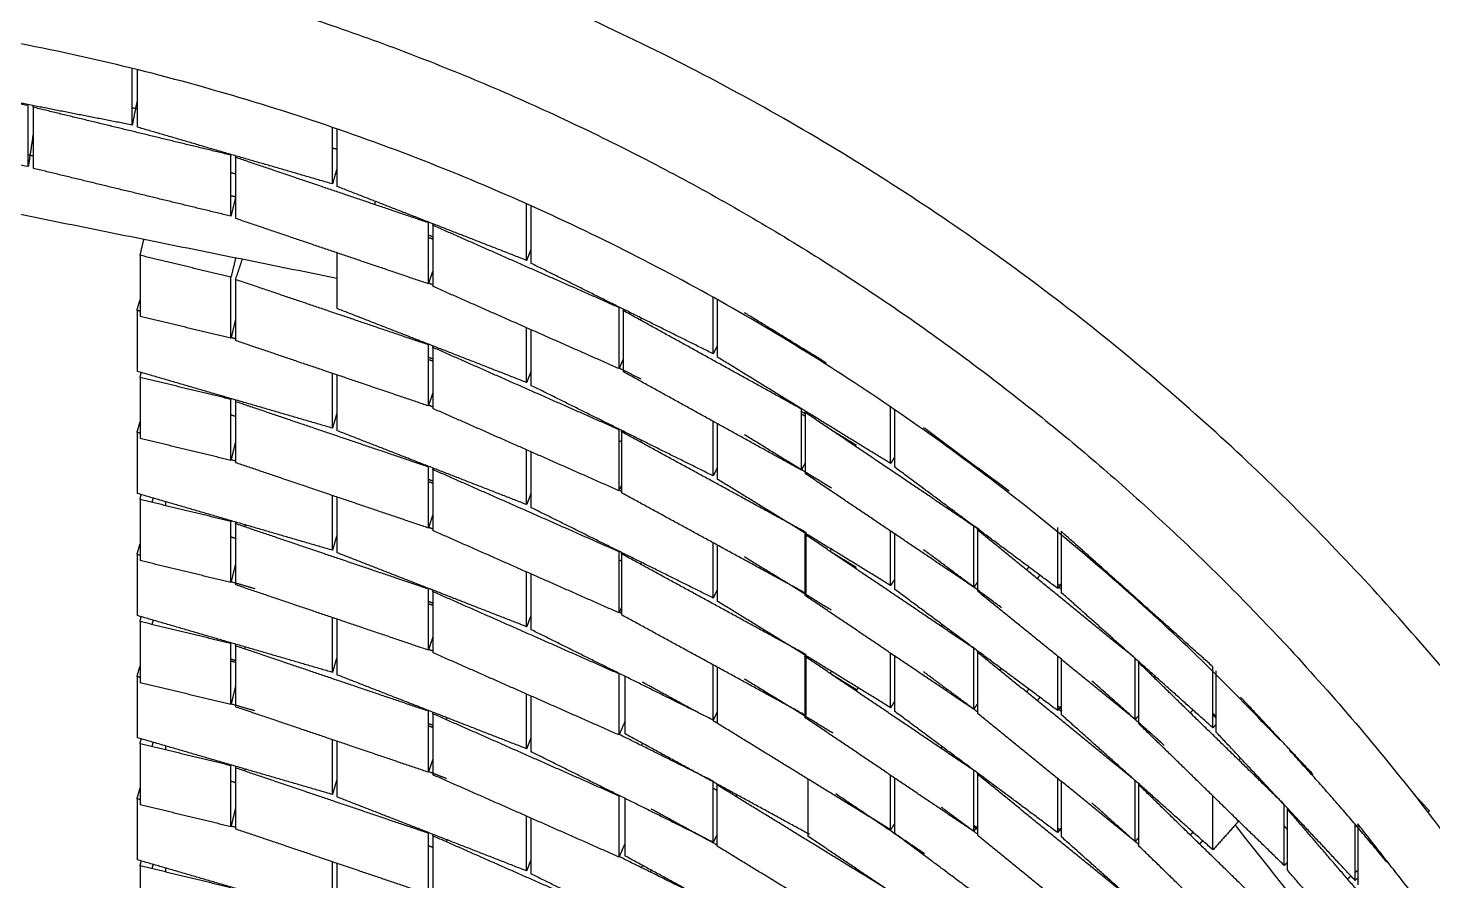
# Model space of a CAD drawing. Header units: centimetres. Extents: x 0 to 19.8, y 0 to 41.5.
# Drawn here: x 15.291 to 16.671, y 16.968 to 17.807 of the extents above; entities that cross this region are included whole.
import ezdxf

# ---------------------------------------------------------------- set-up
doc = ezdxf.new("R2010")
doc.units = ezdxf.units.CM
doc.layers.add('Make2D$Visible$Curves', color=7, linetype='Continuous', true_color=0x000000)

msp = doc.modelspace()

# ---------------------------------------------------------------- linework, layer by layer
at = {"layer": 'Make2D$Visible$Curves', "color": 18, "lineweight": -3, "true_color": 0x000000}
for points, weights in [([(16.6041, 17.2645), (15.9167, 18.0068), (14.9053, 18.0329)], [1, 0.85132478736, 0.853587305154]), ([(15.4186, 17.8606), (16.0721, 17.6918), (16.5307, 17.1966)], [0.863438348173, 0.89160097293, 1]), ([(16.5216, 17.1064), (15.8653, 17.8069), (14.9057, 17.8329)], [0.997602090328, 0.851571657514, 0.853580654054]), ([(17.243, 15.6341), (17.243, 16.5745), (16.6041, 17.2645)], [0.853867800566, 0.860338983745, 1]), ([(16.5307, 17.1966), (17.143, 16.5353), (17.143, 15.6341)], [1, 0.860338983745, 0.853867800566]), ([(16.6261, 16.9869), (16.5801, 17.0432), (16.5307, 17.0966)], [0.975282102, 0.987070269874, 1])]:
    msp.add_rational_spline(points, weights, degree=2, dxfattribs=at)
for points in [[(15.3937, 17.7113), (15.3937, 17.7391), (15.3937, 17.7669)], [(15.3984, 17.7658), (15.3984, 17.7375), (15.3984, 17.7093)], [(15.2916, 17.7305), (15.1927, 17.7453), (15.0938, 17.7601)], [(15.3937, 17.7113), (15.2956, 17.7305), (15.1975, 17.7498)], [(15.3984, 17.7347), (15.396, 17.723), (15.3937, 17.7113)], [(15.2916, 17.6705), (15.2916, 17.7005), (15.2916, 17.7305)], [(15.2963, 17.7288), (15.2965, 17.7296), (15.2967, 17.7303)], [(15.4907, 17.6817), (15.3935, 17.7052), (15.2963, 17.7288)], [(15.2963, 17.7288), (15.2963, 17.6988), (15.2963, 17.6688)], [(15.3984, 17.7272), (15.3963, 17.7276), (15.3943, 17.728)], [(15.5904, 17.6534), (15.4944, 17.6813), (15.3984, 17.7093)], [(15.5904, 17.6534), (15.5904, 17.6812), (15.5904, 17.709)], [(15.5948, 17.7078), (15.5948, 17.6794), (15.5948, 17.651)], [(15.2916, 17.6705), (15.1927, 17.6853), (15.0938, 17.7001)], [(15.2963, 17.7019), (15.294, 17.6862), (15.2916, 17.6705)], [(14.9891, 17.6831), (15.2919, 17.622), (15.5948, 17.5609)], [(15.2916, 17.6821), (15.294, 17.6816), (15.2965, 17.6811)], [(15.4907, 17.6217), (15.4907, 17.6517), (15.4907, 17.6817)], [(15.4952, 17.6795), (15.4955, 17.6802), (15.4957, 17.681)], [(15.6846, 17.6153), (15.5899, 17.6474), (15.4952, 17.6795)], [(15.4952, 17.6795), (15.4952, 17.6495), (15.4952, 17.6195)], [(15.5949, 17.6875), (15.5926, 17.688), (15.5904, 17.6884)], [(15.4907, 17.6217), (15.3935, 17.6452), (15.2963, 17.6688)], [(15.4907, 17.6646), (15.493, 17.664), (15.4952, 17.6635)], [(15.5948, 17.6686), (15.5926, 17.661), (15.5904, 17.6534)], [(15.7811, 17.5783), (15.6879, 17.6147), (15.5948, 17.651)], [(15.4907, 17.6419), (15.4931, 17.6414), (15.4955, 17.641)], [(15.4952, 17.6403), (15.4929, 17.631), (15.4907, 17.6217)], [(15.632, 17.6332), (15.6323, 17.6347), (15.6326, 17.6363)], [(15.7811, 17.5783), (15.7811, 17.6061), (15.7811, 17.6339)], [(15.7853, 17.632), (15.7853, 17.6038), (15.7853, 17.5755)], [(15.6846, 17.5553), (15.5899, 17.5874), (15.4952, 17.6195)], [(15.6848, 17.6159), (15.6847, 17.6156), (15.6846, 17.6153)], [(15.6846, 17.5558), (15.6846, 17.5856), (15.6846, 17.6153)], [(15.6889, 17.6128), (15.6892, 17.6134), (15.6895, 17.614)], [(15.8719, 17.5319), (15.7804, 17.5724), (15.6889, 17.6128)], [(15.6889, 17.6128), (15.6889, 17.5828), (15.6889, 17.5528)], [(15.4014, 17.5833), (15.4033, 17.5913), (15.4052, 17.5992)], [(15.6846, 17.6033), (15.6868, 17.6025), (15.6889, 17.6016)], [(15.685, 17.6008), (15.687, 17.6001), (15.6891, 17.5994)], [(15.4907, 17.5617), (15.446, 17.5725), (15.4014, 17.5833)], [(15.4014, 17.5833), (15.4014, 17.5533), (15.4014, 17.5233)], [(15.4954, 17.5812), (15.4931, 17.5715), (15.4907, 17.5617)], [(15.5948, 17.5858), (15.5948, 17.5584), (15.5948, 17.531)], [(15.7854, 17.5892), (15.7832, 17.5838), (15.7811, 17.5783)], [(15.4952, 17.5595), (15.4986, 17.5696), (15.502, 17.5796)], [(15.6887, 17.5674), (15.6868, 17.5618), (15.6849, 17.5562)], [(15.9644, 17.4865), (15.8748, 17.531), (15.7853, 17.5755)], [(15.4907, 17.5017), (15.4907, 17.5317), (15.4907, 17.5617)], [(15.6846, 17.4953), (15.5899, 17.5274), (15.4952, 17.5595)], [(15.4952, 17.5595), (15.4952, 17.5295), (15.4952, 17.4995)], [(15.6889, 17.5543), (15.6867, 17.5551), (15.6846, 17.556)], [(15.3984, 17.5293), (15.3999, 17.5345), (15.4014, 17.5396)], [(15.8719, 17.4719), (15.7804, 17.5124), (15.6889, 17.5528)], [(15.9644, 17.4865), (15.9644, 17.5142), (15.9644, 17.542)], [(15.9683, 17.5398), (15.9683, 17.5116), (15.9683, 17.4834)], [(15.3984, 17.5293), (15.3984, 17.4993), (15.3984, 17.4693)], [(15.4014, 17.5284), (15.3999, 17.5288), (15.3984, 17.5293)], [(15.7811, 17.4583), (15.6879, 17.4947), (15.5948, 17.531)], [(15.8719, 17.4719), (15.8719, 17.5019), (15.8719, 17.5319)], [(15.8759, 17.529), (15.8764, 17.5298), (15.8768, 17.5305)], [(16.0506, 17.4324), (15.9633, 17.4807), (15.8759, 17.529)], [(15.8759, 17.529), (15.8759, 17.499), (15.8759, 17.469)], [(16.0758, 17.4773), (16.0355, 17.5021), (15.9951, 17.5269)], [(15.4907, 17.5017), (15.446, 17.5125), (15.4014, 17.5233)], [(15.4952, 17.5203), (15.4929, 17.511), (15.4907, 17.5017)], [(15.7811, 17.4583), (15.7811, 17.4852), (15.7811, 17.512)], [(15.8938, 17.5216), (15.8934, 17.5206), (15.8929, 17.5196)], [(15.4956, 17.501), (15.4931, 17.5017), (15.4906, 17.5024)], [(15.6846, 17.4353), (15.5899, 17.4674), (15.4952, 17.4995)], [(15.7853, 17.5102), (15.7853, 17.4829), (15.7853, 17.4555)], [(15.6846, 17.436), (15.6846, 17.4657), (15.6846, 17.4953)], [(15.6889, 17.4928), (15.6892, 17.4934), (15.6895, 17.4939)], [(15.8719, 17.4119), (15.7804, 17.4524), (15.6889, 17.4928)], [(15.6889, 17.4928), (15.6889, 17.4628), (15.6889, 17.4328)], [(15.9684, 17.4945), (15.9664, 17.4905), (15.9644, 17.4865)], [(15.6846, 17.4833), (15.6868, 17.4825), (15.6889, 17.4816)], [(15.6847, 17.4809), (15.6868, 17.4802), (15.6889, 17.4795)], [(15.8759, 17.4811), (15.8739, 17.4765), (15.8719, 17.4719)], [(15.8936, 17.4616), (15.8828, 17.467), (15.872, 17.4724)], [(16.1387, 17.3787), (16.0535, 17.431), (15.9683, 17.4834)], [(15.5904, 17.4134), (15.4944, 17.4413), (15.3984, 17.4693)], [(15.4014, 17.4633), (15.402, 17.4658), (15.4026, 17.4683)], [(15.4907, 17.4417), (15.446, 17.4525), (15.4014, 17.4633)], [(15.4014, 17.4633), (15.4014, 17.4333), (15.4014, 17.4033)], [(15.5904, 17.4134), (15.5904, 17.4404), (15.5904, 17.4674)], [(15.5948, 17.4658), (15.5948, 17.4384), (15.5948, 17.411)], [(15.7853, 17.469), (15.7832, 17.4636), (15.7811, 17.4583)], [(16.051, 17.3722), (15.9634, 17.4206), (15.8759, 17.469)], [(15.6889, 17.448), (15.6869, 17.442), (15.6848, 17.436)], [(15.9644, 17.3665), (15.8748, 17.411), (15.7853, 17.4555)], [(15.4909, 17.4426), (15.4908, 17.4421), (15.4907, 17.4417)], [(15.4907, 17.3817), (15.4907, 17.4117), (15.4907, 17.4417)], [(15.4952, 17.4395), (15.4955, 17.4402), (15.4957, 17.441)], [(15.6846, 17.3753), (15.5899, 17.4074), (15.4952, 17.4395)], [(15.4952, 17.4395), (15.4952, 17.4095), (15.4952, 17.3795)], [(15.6886, 17.4344), (15.6869, 17.4351), (15.6853, 17.4357)], [(15.8719, 17.3519), (15.7804, 17.3924), (15.6889, 17.4328)], [(16.051, 17.3722), (16.051, 17.4022), (16.051, 17.4322)], [(16.051, 17.4299), (16.053, 17.4287), (16.055, 17.4275)], [(16.0547, 17.4289), (16.0551, 17.4294), (16.0554, 17.4299)], [(16.1387, 17.3787), (16.1387, 17.4065), (16.1387, 17.4342)], [(16.1424, 17.4314), (16.1424, 17.4033), (16.1424, 17.3753)], [(15.3984, 17.4093), (15.3999, 17.4145), (15.4014, 17.4196)], [(15.4907, 17.4266), (15.4928, 17.4259), (15.495, 17.4253)], [(15.5948, 17.4285), (15.5926, 17.421), (15.5904, 17.4134)], [(15.9644, 17.3665), (15.9644, 17.3933), (15.9644, 17.4201)], [(15.9683, 17.4179), (15.9683, 17.3907), (15.9683, 17.3634)], [(16.051, 17.4274), (16.053, 17.4263), (16.055, 17.4252)], [(16.2205, 17.317), (16.1376, 17.373), (16.0547, 17.4289)], [(16.0547, 17.4289), (16.0547, 17.3989), (16.0547, 17.3689)], [(15.3984, 17.4093), (15.3984, 17.3793), (15.3984, 17.3493)], [(15.4014, 17.4084), (15.3999, 17.4088), (15.3984, 17.4093)], [(15.4907, 17.3817), (15.446, 17.3925), (15.4014, 17.4033)], [(15.7811, 17.3383), (15.6879, 17.3747), (15.5948, 17.411)], [(15.8719, 17.3528), (15.8719, 17.3824), (15.8719, 17.4119)], [(15.8742, 17.41), (15.8745, 17.4105), (15.8748, 17.411)], [(16.0556, 17.3109), (15.9649, 17.3605), (15.8742, 17.41)], [(15.8742, 17.41), (15.8742, 17.38), (15.8742, 17.35)], [(15.8938, 17.4016), (15.8934, 17.4007), (15.8931, 17.3999)], [(16.0808, 17.3543), (16.0379, 17.3806), (15.9951, 17.4069)], [(16.0831, 17.4102), (16.094, 17.4035), (16.1049, 17.3969)], [(16.255, 17.3515), (16.213, 17.3827), (16.1711, 17.4139)], [(15.4952, 17.4003), (15.4929, 17.391), (15.4907, 17.3817)], [(15.7811, 17.3383), (15.7811, 17.3652), (15.7811, 17.392)], [(15.7853, 17.3902), (15.7853, 17.3629), (15.7853, 17.3355)], [(15.8719, 17.4013), (15.873, 17.4008), (15.8742, 17.4003)], [(16.1045, 17.3971), (16.1042, 17.3964), (16.1038, 17.3958)], [(15.4948, 17.3812), (15.4927, 17.3818), (15.4907, 17.3824)], [(15.6846, 17.3153), (15.5899, 17.3474), (15.4952, 17.3795)], [(15.6848, 17.3759), (15.6847, 17.3756), (15.6846, 17.3753)], [(15.6846, 17.3153), (15.6846, 17.3453), (15.6846, 17.3753)], [(15.6889, 17.3728), (15.6893, 17.3735), (15.6896, 17.3742)], [(15.9683, 17.3744), (15.9663, 17.3704), (15.9644, 17.3665)], [(16.0547, 17.3791), (16.0529, 17.3757), (16.051, 17.3722)], [(16.1424, 17.3846), (16.1405, 17.3817), (16.1387, 17.3787)], [(16.3028, 17.2559), (16.2226, 17.3156), (16.1424, 17.3753)], [(15.6846, 17.3633), (15.6868, 17.3625), (15.6889, 17.3616)], [(15.6847, 17.3609), (15.6868, 17.3602), (15.6889, 17.3595)], [(15.8719, 17.2919), (15.7804, 17.3324), (15.6889, 17.3728)], [(15.6889, 17.3728), (15.6889, 17.3428), (15.6889, 17.3128)], [(16.1387, 17.2587), (16.0535, 17.311), (15.9683, 17.3634)], [(16.2205, 17.257), (16.1376, 17.313), (16.0547, 17.3689)], [(15.5904, 17.2934), (15.4944, 17.3213), (15.3984, 17.3493)], [(15.4014, 17.3433), (15.4019, 17.3458), (15.4025, 17.3482)], [(15.5904, 17.2934), (15.5904, 17.3203), (15.5904, 17.3473)], [(15.7853, 17.3491), (15.7832, 17.3437), (15.7811, 17.3383)], [(15.8743, 17.3574), (15.8732, 17.355), (15.8721, 17.3526)], [(15.8742, 17.3513), (15.8734, 17.3517), (15.8726, 17.3521)], [(16.0545, 17.2515), (15.9644, 17.3007), (15.8742, 17.35)], [(15.4907, 17.3217), (15.446, 17.3325), (15.4014, 17.3433)], [(15.4014, 17.3433), (15.4014, 17.3133), (15.4014, 17.2833)], [(15.4133, 17.3405), (15.4139, 17.3427), (15.4145, 17.3448)], [(15.4263, 17.3412), (15.4263, 17.3392), (15.4263, 17.3373)], [(15.5948, 17.3458), (15.5948, 17.3184), (15.5948, 17.291)], [(15.9644, 17.2465), (15.8748, 17.291), (15.7853, 17.3355)], [(16.199, 17.3314), (16.1995, 17.332), (16.1999, 17.3326)], [(15.4909, 17.3225), (15.4908, 17.3221), (15.4907, 17.3217)], [(15.4907, 17.2617), (15.4907, 17.2917), (15.4907, 17.3217)], [(15.4952, 17.3195), (15.4955, 17.3202), (15.4957, 17.321)], [(15.6846, 17.2553), (15.5899, 17.2874), (15.4952, 17.3195)], [(15.4952, 17.3195), (15.4952, 17.2895), (15.4952, 17.2595)], [(15.6889, 17.328), (15.6869, 17.3221), (15.6849, 17.3161)], [(15.491, 17.3065), (15.4933, 17.3058), (15.4957, 17.3051)], [(15.5044, 17.3184), (15.5042, 17.3175), (15.504, 17.3166)], [(15.5948, 17.3086), (15.5926, 17.301), (15.5904, 17.2934)], [(15.6889, 17.3143), (15.687, 17.315), (15.6851, 17.3158)], [(15.8719, 17.2319), (15.7804, 17.2724), (15.6889, 17.3128)], [(16.0545, 17.3091), (16.0552, 17.31), (16.0559, 17.311)], [(16.2203, 17.1971), (16.1374, 17.2531), (16.0545, 17.3091)], [(16.0545, 17.3091), (16.0545, 17.2791), (16.0545, 17.2491)], [(16.0556, 17.2509), (16.0556, 17.2809), (16.0556, 17.3109)], [(16.1387, 17.2587), (16.1387, 17.2855), (16.1387, 17.3122)], [(16.1424, 17.3098), (16.1424, 17.2825), (16.1424, 17.2553)], [(16.2205, 17.257), (16.2205, 17.287), (16.2205, 17.317)], [(16.2208, 17.3175), (16.223, 17.316), (16.2251, 17.3145)], [(16.2239, 17.3134), (16.2242, 17.3137), (16.2245, 17.3141)], [(16.378, 17.1879), (16.301, 17.2506), (16.2239, 17.3134)], [(16.2239, 17.3134), (16.2239, 17.2834), (16.2239, 17.2534)], [(16.3028, 17.2559), (16.3028, 17.2859), (16.3028, 17.3159)], [(16.4553, 17.1789), (16.3807, 17.2455), (16.3061, 17.3121)], [(16.3061, 17.3121), (16.3061, 17.2821), (16.3061, 17.2521)], [(15.3984, 17.2893), (15.3999, 17.2945), (15.4014, 17.2996)], [(15.6843, 17.2561), (15.6396, 17.2736), (15.5948, 17.291)], [(15.8721, 17.2924), (15.872, 17.2922), (15.8719, 17.2919)], [(15.8719, 17.2319), (15.8719, 17.2619), (15.8719, 17.2919)], [(15.9644, 17.2465), (15.9644, 17.2736), (15.9644, 17.3007)], [(15.9683, 17.2986), (15.9683, 17.271), (15.9683, 17.2434)], [(16.0806, 17.295), (16.08, 17.294), (16.0794, 17.293)], [(16.0794, 17.2925), (16.0918, 17.2848), (16.1043, 17.2772)], [(16.2477, 17.2369), (16.2094, 17.2654), (16.1711, 17.2939)], [(15.3984, 17.2893), (15.3984, 17.2593), (15.3984, 17.2293)], [(15.4015, 17.2884), (15.4, 17.2888), (15.3984, 17.2893)], [(15.4907, 17.2617), (15.446, 17.2725), (15.4014, 17.2833)], [(15.4953, 17.2806), (15.4931, 17.2716), (15.4909, 17.2627)], [(15.8719, 17.2841), (15.873, 17.2836), (15.8742, 17.283)], [(15.8742, 17.29), (15.8745, 17.2905), (15.8748, 17.291)], [(16.0556, 17.1909), (15.9649, 17.2405), (15.8742, 17.29)], [(15.8742, 17.29), (15.8742, 17.26), (15.8742, 17.23)], [(15.8938, 17.2816), (15.8934, 17.2806), (15.893, 17.2797)], [(16.0802, 17.2347), (16.0376, 17.2608), (15.995, 17.2869)], [(15.7811, 17.2183), (15.7811, 17.2452), (15.7811, 17.272)], [(15.7853, 17.2703), (15.7853, 17.2429), (15.7853, 17.2155)], [(16.1045, 17.2771), (16.1043, 17.2766), (16.104, 17.2762)], [(16.1104, 17.2717), (16.1105, 17.2718), (16.1105, 17.2719)], [(16.1424, 17.2646), (16.1405, 17.2617), (16.1387, 17.2587)], [(16.2744, 17.2772), (16.2734, 17.2757), (16.2724, 17.2743)], [(16.2827, 17.2655), (16.284, 17.2672), (16.2854, 17.2689)], [(15.5143, 17.2555), (15.5025, 17.259), (15.4907, 17.2624)], [(15.6846, 17.1953), (15.5899, 17.2274), (15.4952, 17.2595)], [(15.6848, 17.2559), (15.6847, 17.2556), (15.6846, 17.2553)], [(15.6846, 17.1953), (15.6846, 17.2253), (15.6846, 17.2553)], [(15.6894, 17.2541), (15.6874, 17.2549), (15.6853, 17.2557)], [(15.6889, 17.2528), (15.6892, 17.2534), (15.6895, 17.254)], [(15.8719, 17.1719), (15.7804, 17.2124), (15.6889, 17.2528)], [(15.6889, 17.2528), (15.6889, 17.2228), (15.6889, 17.1928)], [(15.7811, 17.2183), (15.7354, 17.2361), (15.6897, 17.254)], [(15.9683, 17.2544), (15.9663, 17.2504), (15.9644, 17.2465)], [(16.3028, 17.1359), (16.2226, 17.1956), (16.1424, 17.2553)], [(16.2239, 17.2621), (16.2222, 17.2596), (16.2205, 17.257)], [(16.379, 17.1271), (16.3015, 17.1902), (16.2239, 17.2534)], [(16.3061, 17.2603), (16.3045, 17.2581), (16.3028, 17.2559)], [(16.3028, 17.2581), (16.3045, 17.2568), (16.3061, 17.2554)], [(16.303, 17.2604), (16.3046, 17.2592), (16.3061, 17.2581)], [(16.3787, 17.1873), (16.3424, 17.2197), (16.3061, 17.2521)], [(15.6846, 17.2433), (15.6868, 17.2425), (15.6889, 17.2416)], [(15.6847, 17.2409), (15.6868, 17.2402), (15.6889, 17.2395)], [(15.8742, 17.2371), (15.873, 17.2345), (15.8719, 17.2319)], [(16.1387, 17.1387), (16.0535, 17.191), (15.9683, 17.2434)], [(16.2203, 17.1371), (16.1374, 17.1931), (16.0545, 17.2491)], [(15.5904, 17.1734), (15.4944, 17.2013), (15.3984, 17.2293)], [(15.4014, 17.2233), (15.4019, 17.2257), (15.4025, 17.2281)], [(15.4903, 17.2018), (15.4458, 17.2126), (15.4014, 17.2233)], [(15.4014, 17.2233), (15.4014, 17.1933), (15.4014, 17.1633)], [(15.4132, 17.2205), (15.4138, 17.2224), (15.4144, 17.2243)], [(15.5904, 17.1734), (15.5904, 17.2003), (15.5904, 17.2273)], [(15.5948, 17.2258), (15.5948, 17.1984), (15.5948, 17.171)], [(15.7853, 17.229), (15.7832, 17.2236), (15.7811, 17.2183)], [(15.8742, 17.2313), (15.8731, 17.2319), (15.8719, 17.2324)], [(16.0556, 17.1309), (15.9649, 17.1805), (15.8742, 17.23)], [(16.0793, 17.2327), (16.0791, 17.2324), (16.079, 17.2322)], [(15.9644, 17.1265), (15.8748, 17.171), (15.7853, 17.2155)], [(16.189, 17.2206), (16.1886, 17.2199), (16.1882, 17.2192)], [(16.1991, 17.2115), (16.1995, 17.2121), (16.2, 17.2127)], [(15.4909, 17.2024), (15.4908, 17.202), (15.4907, 17.2017)], [(15.4907, 17.1417), (15.4907, 17.1717), (15.4907, 17.2017)], [(15.4952, 17.1995), (15.4955, 17.2002), (15.4957, 17.201)], [(15.6846, 17.1353), (15.5899, 17.1674), (15.4952, 17.1995)], [(15.4952, 17.1995), (15.4952, 17.1695), (15.4952, 17.1395)], [(15.5044, 17.1984), (15.5042, 17.1975), (15.504, 17.1966)], [(15.6889, 17.208), (15.6868, 17.2017), (15.6846, 17.1953)], [(15.6889, 17.1943), (15.6868, 17.1951), (15.6847, 17.1959)], [(16.2203, 17.1371), (16.2203, 17.1671), (16.2203, 17.1971)], [(16.3564, 17.2079), (16.3559, 17.2072), (16.3554, 17.2065)], [(15.4907, 17.1866), (15.4929, 17.1859), (15.4952, 17.1852)], [(15.491, 17.1845), (15.4931, 17.184), (15.4952, 17.1835)], [(15.5948, 17.1886), (15.5926, 17.181), (15.5904, 17.1734)], [(15.8719, 17.1119), (15.7804, 17.1524), (15.6889, 17.1928)], [(15.9644, 17.1265), (15.9644, 17.1537), (15.9644, 17.1809)], [(16.0545, 17.1891), (16.055, 17.1898), (16.0555, 17.1905)], [(16.2203, 17.0771), (16.1374, 17.1331), (16.0545, 17.1891)], [(16.0545, 17.1891), (16.0545, 17.1591), (16.0545, 17.1291)], [(16.0556, 17.1309), (16.0556, 17.1604), (16.0556, 17.1898)], [(16.1387, 17.1387), (16.1387, 17.1655), (16.1387, 17.1922)], [(16.1424, 17.1898), (16.1424, 17.1625), (16.1424, 17.1353)], [(16.2239, 17.1934), (16.2243, 17.1938), (16.2246, 17.1942)], [(16.378, 17.0679), (16.301, 17.1306), (16.2239, 17.1934)], [(16.2239, 17.1934), (16.2239, 17.1634), (16.2239, 17.1334)], [(16.3028, 17.1359), (16.3028, 17.1625), (16.3028, 17.1891)], [(16.3061, 17.1865), (16.3061, 17.1593), (16.3061, 17.1321)], [(16.379, 17.1871), (16.3788, 17.1873), (16.3786, 17.1874)], [(16.379, 17.1271), (16.379, 17.1571), (16.379, 17.1871)], [(16.4553, 17.1189), (16.4172, 17.1529), (16.3791, 17.1869)], [(16.3822, 17.1832), (16.3824, 17.1835), (16.3827, 17.1837)], [(16.5254, 17.0436), (16.4538, 17.1134), (16.3822, 17.1832)], [(16.3822, 17.1832), (16.3822, 17.1532), (16.3822, 17.1232)], [(15.3984, 17.1693), (15.3999, 17.1745), (15.4014, 17.1796)], [(15.3984, 17.1693), (15.3984, 17.1393), (15.3984, 17.1093)], [(15.4019, 17.1683), (15.4001, 17.1688), (15.3984, 17.1693)], [(15.7811, 17.0983), (15.6879, 17.1347), (15.5948, 17.171)], [(15.8719, 17.1119), (15.8719, 17.1419), (15.8719, 17.1719)], [(15.8775, 17.1696), (15.8775, 17.1414), (15.8775, 17.1132)], [(15.9683, 17.1785), (15.9683, 17.1509), (15.9683, 17.1234)], [(16.0818, 17.1137), (16.0384, 17.1403), (15.995, 17.1669)], [(16.0804, 17.1747), (16.0799, 17.1737), (16.0793, 17.1727)], [(16.0794, 17.1725), (16.0925, 17.1644), (16.1057, 17.1563)], [(16.2203, 17.1373), (16.1957, 17.1556), (16.1711, 17.1739)], [(16.2475, 17.1775), (16.2469, 17.1765), (16.2463, 17.1756)], [(16.4553, 17.1189), (16.4553, 17.1489), (16.4553, 17.1789)], [(16.4583, 17.1749), (16.4583, 17.1449), (16.4583, 17.1149)], [(15.4907, 17.1417), (15.446, 17.1525), (15.4014, 17.1633)], [(15.4952, 17.1603), (15.4931, 17.1516), (15.491, 17.1429)], [(15.9501, 17.1336), (15.9224, 17.1487), (15.8948, 17.1638)], [(16.1068, 17.1582), (16.1059, 17.1568), (16.1051, 17.1553)], [(16.2745, 17.1574), (16.2734, 17.1557), (16.2722, 17.154)], [(16.4074, 17.1017), (16.3718, 17.1335), (16.3363, 17.1652)], [(15.514, 17.1356), (15.5023, 17.139), (15.4907, 17.1424)], [(15.6846, 17.0753), (15.5899, 17.1074), (15.4952, 17.1395)], [(15.7811, 17.0983), (15.7811, 17.1252), (15.7811, 17.1521)], [(15.7853, 17.1497), (15.7853, 17.1226), (15.7853, 17.0955)], [(16.1427, 17.1451), (16.1407, 17.1419), (16.1387, 17.1387)], [(16.224, 17.1426), (16.2221, 17.1399), (16.2203, 17.1371)], [(16.2829, 17.1458), (16.2841, 17.1473), (16.2854, 17.1488)], [(16.3028, 17.1405), (16.3045, 17.1393), (16.3061, 17.1381)], [(16.3063, 17.1405), (16.3045, 17.1382), (16.3028, 17.1359)], [(16.5539, 17.0728), (16.5181, 17.111), (16.4823, 17.1492)], [(15.6846, 17.0753), (15.6846, 17.1053), (15.6846, 17.1353)], [(15.6889, 17.1328), (15.6892, 17.1334), (15.6895, 17.134)], [(15.8719, 17.0519), (15.7804, 17.0924), (15.6889, 17.1328)], [(15.6889, 17.1328), (15.6889, 17.1028), (15.6889, 17.0728)], [(15.7028, 17.129), (15.7025, 17.128), (15.7021, 17.1269)], [(15.9687, 17.1234), (15.9664, 17.1247), (15.9641, 17.1259)], [(15.9683, 17.1344), (15.9663, 17.1304), (15.9644, 17.1265)], [(16.2203, 17.0171), (16.1374, 17.0731), (16.0545, 17.1291)], [(16.3028, 17.0159), (16.2226, 17.0756), (16.1424, 17.1353)], [(16.2239, 17.1346), (16.2224, 17.1357), (16.2209, 17.1369)], [(16.378, 17.0079), (16.301, 17.0706), (16.2239, 17.1334)], [(16.3028, 17.1381), (16.3045, 17.1368), (16.3061, 17.1354)], [(16.4553, 16.9989), (16.3807, 17.0655), (16.3061, 17.1321)], [(16.3822, 17.1309), (16.3806, 17.129), (16.379, 17.1271)], [(16.4357, 17.1367), (16.4346, 17.1353), (16.4334, 17.1339)], [(16.4553, 17.133), (16.4568, 17.1316), (16.4583, 17.1303)], [(16.4554, 17.1315), (16.4568, 17.1301), (16.4583, 17.1287)], [(15.6847, 17.1233), (15.6868, 17.1224), (15.6889, 17.1216)], [(15.6848, 17.1209), (15.6869, 17.1202), (15.6889, 17.1195)], [(15.8775, 17.1248), (15.8747, 17.1184), (15.8719, 17.1119)], [(15.9644, 17.0665), (15.9183, 17.0894), (15.8723, 17.1123)], [(16.0589, 17.0142), (15.9682, 17.0637), (15.8775, 17.1132)], [(16.1387, 17.0187), (16.0535, 17.071), (15.9683, 17.1234)], [(16.5254, 16.9836), (16.4538, 17.0534), (16.3822, 17.1232)], [(16.4585, 17.1225), (16.4569, 17.1207), (16.4553, 17.1189)], [(16.595, 16.9689), (16.5266, 17.0419), (16.4583, 17.1149)], [(15.5904, 17.0534), (15.4944, 17.0813), (15.3984, 17.1093)], [(15.4014, 17.1033), (15.4019, 17.1057), (15.4025, 17.1081)], [(15.4907, 17.0817), (15.446, 17.0925), (15.4014, 17.1033)], [(15.4014, 17.1033), (15.4014, 17.0733), (15.4014, 17.0433)], [(15.4132, 17.1005), (15.4138, 17.1025), (15.4144, 17.1046)], [(15.4263, 17.1012), (15.4263, 17.0992), (15.4263, 17.0973)], [(15.5904, 17.0534), (15.5904, 17.0803), (15.5904, 17.1073)], [(15.5948, 17.1059), (15.5948, 17.0785), (15.5948, 17.051)], [(15.7853, 17.109), (15.7832, 17.1036), (15.7811, 17.0983)], [(15.8948, 17.1038), (15.8943, 17.1027), (15.8938, 17.1016)], [(16.1891, 17.1008), (16.1886, 17.0999), (16.188, 17.099)], [(15.689, 17.0882), (15.6868, 17.0818), (15.6846, 17.0753)], [(15.9644, 17.0065), (15.8748, 17.051), (15.7853, 17.0955)], [(16.199, 17.0914), (16.1995, 17.092), (16.1999, 17.0926)], [(16.3561, 17.0875), (16.3558, 17.0871), (16.3555, 17.0866)], [(16.4824, 17.0892), (16.4816, 17.0883), (16.4808, 17.0875)], [(15.4909, 17.0824), (15.4908, 17.082), (15.4907, 17.0817)], [(15.4907, 17.0217), (15.4907, 17.0517), (15.4907, 17.0817)], [(15.4952, 17.0795), (15.4955, 17.0802), (15.4957, 17.081)], [(15.6841, 17.0155), (15.5896, 17.0475), (15.4952, 17.0795)], [(15.4952, 17.0795), (15.4952, 17.0495), (15.4952, 17.0195)], [(15.5044, 17.0784), (15.5042, 17.0775), (15.504, 17.0766)], [(15.7025, 17.069), (15.6937, 17.0724), (15.6849, 17.0758)], [(15.8719, 16.9919), (15.7804, 17.0324), (15.6889, 17.0728)], [(16.1387, 17.0187), (16.1387, 17.0455), (16.1387, 17.0723)], [(16.2203, 17.0171), (16.2203, 17.0471), (16.2203, 17.0771)], [(16.2239, 17.0734), (16.2242, 17.0737), (16.2245, 17.0741)], [(16.379, 16.9471), (16.3015, 17.0102), (16.2239, 17.0734)], [(16.2239, 17.0734), (16.2239, 17.0434), (16.2239, 17.0134)], [(15.3984, 17.0493), (15.3999, 17.0545), (15.4014, 17.0596)], [(15.4907, 17.0666), (15.493, 17.0659), (15.4952, 17.0652)], [(15.5947, 17.0681), (15.5925, 17.0608), (15.5904, 17.0534)], [(15.9644, 17.0065), (15.9644, 17.0361), (15.9644, 17.0658)], [(15.9644, 17.0597), (15.9662, 17.0587), (15.968, 17.0577)], [(15.968, 17.0629), (15.9683, 17.0632), (15.9685, 17.0636)], [(16.1377, 16.9587), (16.0529, 17.0108), (15.968, 17.0629)], [(15.968, 17.0629), (15.968, 17.0329), (15.968, 17.0029)], [(16.0574, 17.0686), (16.0574, 17.0406), (16.0574, 17.0125)], [(16.1424, 17.0698), (16.1424, 17.0425), (16.1424, 17.0153)], [(16.3028, 17.0159), (16.3028, 17.0422), (16.3028, 17.0686)], [(16.3061, 17.0659), (16.3061, 17.039), (16.3061, 17.0121)], [(16.379, 17.0077), (16.379, 17.0374), (16.379, 17.0671)], [(16.3822, 17.0632), (16.3825, 17.0635), (16.3828, 17.0639)], [(16.5254, 16.9236), (16.4538, 16.9934), (16.3822, 17.0632)], [(16.3822, 17.0632), (16.3822, 17.0332), (16.3822, 17.0032)], [(15.3984, 17.0493), (15.3984, 17.0193), (15.3984, 16.9893)], [(15.4014, 17.0484), (15.3999, 17.0488), (15.3984, 17.0493)], [(15.4907, 17.0217), (15.446, 17.0325), (15.4014, 17.0433)], [(15.6846, 17.016), (15.6397, 17.0335), (15.5948, 17.051)], [(15.8719, 16.9919), (15.8719, 17.0219), (15.8719, 17.0519)], [(15.8775, 17.0497), (15.8775, 17.0214), (15.8775, 16.9932)], [(15.9876, 17.0531), (15.9871, 17.0523), (15.9867, 17.0514)], [(16.1719, 16.9952), (16.1283, 17.0246), (16.0848, 17.054)], [(16.3822, 17.0042), (16.3592, 17.0247), (16.3362, 17.0453)], [(16.4553, 16.9989), (16.4553, 17.0255), (16.4553, 17.0521)], [(16.5254, 16.9836), (16.5254, 17.0134), (16.5254, 17.0432)], [(16.6524, 17.0539), (16.6602, 17.0456), (16.668, 17.0373)], [(15.4952, 17.0403), (15.4929, 17.031), (15.4907, 17.0217)], [(15.7811, 16.9783), (15.7811, 17.0052), (15.7811, 17.032)], [(15.7853, 17.0302), (15.7853, 17.0029), (15.7853, 16.9755)], [(15.968, 17.0038), (15.9358, 17.0214), (15.9036, 17.039)], [(16.2243, 17.0143), (16.2065, 17.0275), (16.1888, 17.0407)], [(16.6584, 16.8877), (16.5933, 16.9636), (16.5282, 17.0394)], [(16.5282, 17.0394), (16.5282, 17.0094), (16.5282, 16.9794)], [(16.668, 17.0373), (16.6673, 17.0366), (16.6665, 17.0359)], [(15.4954, 17.021), (15.4931, 17.0217), (15.4907, 17.0224)], [(15.6846, 16.9553), (15.5899, 16.9874), (15.4952, 17.0195)], [(15.6848, 17.0159), (15.6847, 17.0156), (15.6846, 17.0153)], [(15.6846, 16.9553), (15.6846, 16.9853), (15.6846, 17.0153)], [(15.7811, 16.9783), (15.7332, 16.997), (15.6853, 17.0157)], [(16.1425, 17.0248), (16.1406, 17.0218), (16.1387, 17.0187)], [(16.3028, 16.8959), (16.2226, 16.9556), (16.1424, 17.0153)], [(16.2203, 17.0232), (16.2218, 17.0221), (16.2234, 17.0211)], [(16.224, 17.0226), (16.2221, 17.0198), (16.2203, 17.0171)], [(16.2203, 17.0219), (16.2221, 17.0206), (16.2239, 17.0192)], [(16.3061, 17.0203), (16.3045, 17.0181), (16.3028, 17.0159)], [(16.303, 17.0204), (16.3045, 17.0192), (16.3061, 17.0181)], [(16.4356, 17.0165), (16.4344, 17.0151), (16.4333, 17.0137)], [(16.4806, 17.0273), (16.468, 17.0131), (16.4553, 16.9989)], [(16.8117, 16.6003), (16.6445, 16.8119), (16.4773, 17.0235)], [(16.5282, 17.0191), (16.5268, 17.0208), (16.5254, 17.0226)], [(16.595, 16.9689), (16.595, 16.9967), (16.595, 17.0244)], [(16.5976, 17.0246), (16.5976, 16.9946), (16.5976, 16.9646)], [(16.6861, 16.9114), (16.6419, 16.968), (16.5976, 17.0246)], [(15.6846, 17.0033), (15.6866, 17.0025), (15.6886, 17.0017)], [(15.6889, 17.0128), (15.6893, 17.0135), (15.6896, 17.0143)], [(15.8709, 16.9324), (15.7799, 16.9726), (15.6889, 17.0128)], [(15.6889, 17.0128), (15.6889, 16.9828), (15.6889, 16.9528)], [(15.7026, 17.0084), (15.7024, 17.0078), (15.7022, 17.0072)], [(15.8775, 17.0048), (15.8747, 16.9984), (15.8719, 16.9919)], [(15.968, 17.0138), (15.9662, 17.0102), (15.9644, 17.0065)], [(16.1385, 16.8982), (16.0533, 16.9506), (15.968, 17.0029)], [(16.2231, 16.9006), (16.1403, 16.9566), (16.0574, 17.0125)], [(16.378, 16.8879), (16.301, 16.9506), (16.2239, 17.0134)], [(16.4553, 16.8789), (16.3807, 16.9455), (16.3061, 17.0121)], [(16.3824, 17.0112), (16.3807, 17.0092), (16.379, 17.0071)], [(16.5254, 16.8636), (16.4538, 16.9334), (16.3822, 17.0032)], [(16.4423, 17.0049), (16.4438, 17.0064), (16.4453, 17.008)], [(15.5904, 16.9334), (15.4944, 16.9613), (15.3984, 16.9893)], [(15.4014, 16.9833), (15.402, 16.9858), (15.4026, 16.9883)], [(15.7854, 16.9893), (15.7832, 16.9838), (15.7811, 16.9783)], [(15.9644, 16.9465), (15.9185, 16.9693), (15.8726, 16.9921)], [(16.0589, 16.8942), (15.9682, 16.9437), (15.8775, 16.9932)], [(15.4907, 16.9617), (15.446, 16.9725), (15.4014, 16.9833)], [(15.4014, 16.9833), (15.4014, 16.9533), (15.4014, 16.9233)], [(15.4133, 16.9806), (15.4139, 16.9829), (15.4146, 16.9852)], [(15.4263, 16.9812), (15.4263, 16.9792), (15.4263, 16.9773)], [(15.5904, 16.9334), (15.5904, 16.9603), (15.5904, 16.9873)], [(15.5948, 16.9858), (15.5948, 16.9584), (15.5948, 16.931)], [(15.9644, 16.8865), (15.8748, 16.931), (15.7853, 16.9755)], [(15.8949, 16.9841), (15.8944, 16.9828), (15.8938, 16.9816)], [(15.9026, 16.9772), (15.9031, 16.9781), (15.9036, 16.979)], [(16.1126, 16.9742), (16.1129, 16.9746), (16.1131, 16.975)], [(16.5282, 16.9865), (16.5268, 16.985), (16.5254, 16.9836)], [(16.6584, 16.8277), (16.5933, 16.9036), (16.5282, 16.9794)], [(16.5953, 16.9771), (16.5966, 16.9781), (16.5978, 16.9792)], [(16.5877, 16.9705), (16.5893, 16.9719), (16.591, 16.9733)], [(16.5972, 16.971), (16.5961, 16.97), (16.595, 16.9689)]]:
    msp.add_open_spline(points, degree=2, dxfattribs=at)

doc.saveas('drawing.dxf')
